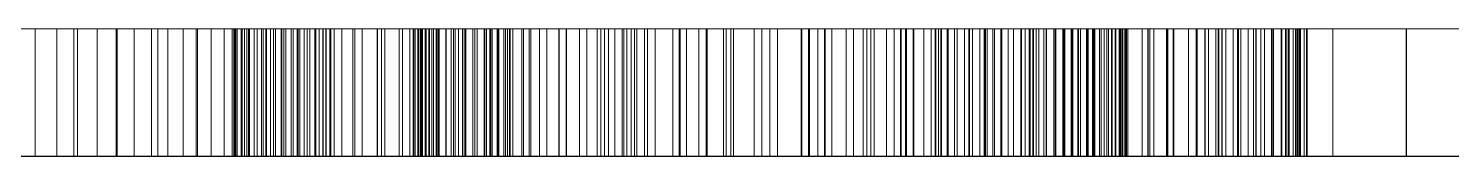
# Paper-space layout '01_三视图' of a CAD drawing. Header units: millimetres. Extents: x 8 to 451, y 8 to 289.
# Drawn here: x 159.518 to 160.635, y 97.925 to 98.025 of the extents above; entities that cross this region are included whole.
import ezdxf

# ---------------------------------------------------------------- set-up
doc = ezdxf.new("R2010")
doc.units = ezdxf.units.MM
doc.linetypes.add('WP_HIDDEN', pattern=[2.3, 1.5, -0.8])
doc.layers.add('HIDDEN', color=7, linetype='WP_HIDDEN', lineweight=13)
doc.layers.add('VISIBLE', color=7, linetype='CONTINUOUS', lineweight=25)

psp = doc.layouts.new('01_三视图')

# ---------------------------------------------------------------- linework, layer by layer
at = {"layer": 'HIDDEN'}
for points in [[(159.3893, 98.025), (159.7953, 98.025)], [(159.4125, 98.025), (159.9783, 98.025)], [(159.4183, 98.025), (159.9841, 98.025)], [(159.9878, 98.025), (159.422, 98.025)], [(159.9937, 98.025), (159.4279, 98.025)], [(159.5236, 98.025), (159.506, 98.025)], [(159.5184, 98.025), (159.5541, 98.025)], [(159.5406, 98.025), (159.5236, 98.025)], [(159.5236, 97.925), (159.5236, 98.025)], [(159.5568, 98.025), (159.5406, 98.025)], [(159.5406, 97.925), (159.5406, 98.025)], [(159.5541, 97.925), (159.5541, 98.025)], [(159.5541, 98.025), (159.5879, 98.025)], [(159.5724, 98.025), (159.5568, 98.025)], [(159.5568, 97.925), (159.5568, 98.025)], [(159.5873, 98.025), (159.5724, 98.025)], [(159.5724, 97.925), (159.5724, 98.025)], [(159.6014, 98.025), (159.5873, 98.025)], [(159.5873, 97.925), (159.5873, 98.025)], [(159.5879, 97.925), (159.5879, 98.025)], [(159.5879, 98.025), (159.6198, 98.025)], [(159.6149, 98.025), (159.6014, 98.025)], [(159.6014, 97.925), (159.6014, 98.025)], [(159.6277, 98.025), (159.6149, 98.025)], [(159.6149, 97.925), (159.6149, 98.025)], [(159.6198, 97.925), (159.6198, 98.025)], [(159.6198, 98.025), (159.65, 98.025)], [(159.6398, 98.025), (159.6277, 98.025)], [(159.6277, 97.925), (159.6277, 98.025)], [(159.6511, 98.025), (159.6398, 98.025)], [(159.6398, 97.925), (159.6398, 98.025)], [(159.65, 97.925), (159.65, 98.025)], [(159.65, 98.025), (159.6782, 98.025)], [(159.6618, 98.025), (159.6511, 98.025)], [(159.6511, 97.925), (159.6511, 98.025)], [(159.6718, 98.025), (159.6618, 98.025)], [(159.6618, 97.925), (159.6618, 98.025)], [(159.6811, 98.025), (159.6718, 98.025)], [(159.6718, 97.925), (159.6718, 98.025)], [(159.6782, 97.925), (159.6782, 98.025)], [(159.6782, 98.025), (159.6917, 98.025)], [(159.6796, 97.925), (159.6796, 98.025)], [(159.6796, 98.025), (159.6802, 98.025)], [(159.8202, 98.025), (159.6796, 98.025)], [(159.6802, 97.925), (159.6802, 98.025)], [(159.6802, 98.025), (159.6821, 98.025)], [(159.6897, 98.025), (159.6811, 98.025)], [(159.6811, 97.925), (159.6811, 98.025)], [(159.6821, 97.925), (159.6821, 98.025)], [(159.6821, 98.025), (159.6853, 98.025)], [(159.6853, 97.925), (159.6853, 98.025)], [(159.6853, 98.025), (159.6897, 98.025)], [(159.6854, 97.925), (159.6854, 98.025)], [(159.6854, 98.025), (159.686, 98.025)], [(159.826, 98.025), (159.6854, 98.025)], [(159.686, 97.925), (159.686, 98.025)], [(159.686, 98.025), (159.6879, 98.025)], [(159.6879, 97.925), (159.6879, 98.025)], [(159.6879, 98.025), (159.6911, 98.025)], [(159.6897, 97.925), (159.6897, 98.025)], [(159.6897, 98.025), (159.6954, 98.025)], [(159.6977, 98.025), (159.6897, 98.025)], [(159.6911, 97.925), (159.6911, 98.025)], [(159.6911, 98.025), (159.6955, 98.025)], [(159.6917, 97.925), (159.6917, 98.025)], [(159.6917, 98.025), (159.7047, 98.025)], [(159.6954, 97.925), (159.6954, 98.025)], [(159.6954, 98.025), (159.7024, 98.025)], [(159.6955, 97.925), (159.6955, 98.025)], [(159.6955, 98.025), (159.7012, 98.025)], [(159.7052, 98.025), (159.6977, 98.025)], [(159.6977, 97.925), (159.6977, 98.025)], [(159.7012, 97.925), (159.7012, 98.025)], [(159.7012, 98.025), (159.7082, 98.025)], [(159.7024, 97.925), (159.7024, 98.025)], [(159.7024, 98.025), (159.7107, 98.025)], [(159.7047, 97.925), (159.7047, 98.025)], [(159.7047, 98.025), (159.7172, 98.025)], [(159.7121, 98.025), (159.7052, 98.025)], [(159.7052, 97.925), (159.7052, 98.025)], [(159.7082, 97.925), (159.7082, 98.025)], [(159.7082, 98.025), (159.7165, 98.025)], [(159.7107, 97.925), (159.7107, 98.025)], [(159.7107, 98.025), (159.7202, 98.025)], [(159.7186, 98.025), (159.7121, 98.025)], [(159.7121, 97.925), (159.7121, 98.025)], [(159.7165, 97.925), (159.7165, 98.025)], [(159.7165, 98.025), (159.726, 98.025)], [(159.7172, 97.925), (159.7172, 98.025)], [(159.7172, 98.025), (159.7292, 98.025)], [(159.7245, 98.025), (159.7186, 98.025)], [(159.7186, 97.925), (159.7186, 98.025)], [(159.7202, 97.925), (159.7202, 98.025)], [(159.7202, 98.025), (159.7312, 98.025)], [(159.7299, 98.025), (159.7245, 98.025)], [(159.7245, 97.925), (159.7245, 98.025)], [(159.726, 97.925), (159.726, 98.025)], [(159.726, 98.025), (159.737, 98.025)], [(159.7292, 97.925), (159.7292, 98.025)], [(159.7292, 98.025), (159.752, 98.025)], [(159.7348, 98.025), (159.7299, 98.025)], [(159.7299, 97.925), (159.7299, 98.025)], [(159.7312, 97.925), (159.7312, 98.025)], [(159.7312, 98.025), (159.7439, 98.025)], [(159.7392, 98.025), (159.7348, 98.025)], [(159.7348, 97.925), (159.7348, 98.025)], [(159.737, 97.925), (159.737, 98.025)], [(159.737, 98.025), (159.7497, 98.025)], [(159.7431, 98.025), (159.7392, 98.025)], [(159.7392, 97.925), (159.7392, 98.025)], [(159.7464, 98.025), (159.7431, 98.025)], [(159.7431, 97.925), (159.7431, 98.025)], [(159.7439, 97.925), (159.7439, 98.025)], [(159.7439, 98.025), (159.7583, 98.025)], [(159.7493, 98.025), (159.7464, 98.025)], [(159.7464, 97.925), (159.7464, 98.025)], [(159.7516, 98.025), (159.7493, 98.025)], [(159.7493, 97.925), (159.7493, 98.025)], [(159.7497, 97.925), (159.7497, 98.025)], [(159.7497, 98.025), (159.7641, 98.025)], [(159.7547, 98.025), (159.7516, 98.025)], [(159.7516, 97.925), (159.7516, 98.025)], [(159.752, 97.925), (159.752, 98.025)], [(159.752, 98.025), (159.7729, 98.025)], [(159.7557, 98.025), (159.7547, 98.025)], [(159.7547, 97.925), (159.7547, 98.025)], [(159.7557, 97.925), (159.7557, 98.025)], [(159.8964, 98.025), (159.7557, 98.025)], [(159.7583, 97.925), (159.7583, 98.025)], [(159.7583, 98.025), (159.7744, 98.025)], [(159.7641, 97.925), (159.7641, 98.025)], [(159.7641, 98.025), (159.7802, 98.025)], [(159.7729, 97.925), (159.7729, 98.025)], [(159.7729, 98.025), (159.792, 98.025)], [(159.7744, 97.925), (159.7744, 98.025)], [(159.7744, 98.025), (159.7922, 98.025)], [(159.7802, 97.925), (159.7802, 98.025)], [(159.7802, 98.025), (159.798, 98.025)], [(159.792, 97.925), (159.792, 98.025)], [(159.792, 98.025), (159.8093, 98.025)], [(159.7922, 97.925), (159.7922, 98.025)], [(159.7922, 98.025), (159.8117, 98.025)], [(159.7953, 97.925), (159.7953, 98.025)], [(159.798, 97.925), (159.798, 98.025)], [(159.798, 98.025), (159.8175, 98.025)], [(159.8093, 97.925), (159.8093, 98.025)], [(159.8093, 98.025), (159.8247, 98.025)], [(159.8117, 97.925), (159.8117, 98.025)], [(159.8117, 98.025), (159.8329, 98.025)], [(159.8175, 97.925), (159.8175, 98.025)], [(159.8175, 98.025), (159.8387, 98.025)], [(159.8206, 98.025), (159.8202, 98.025)], [(159.8202, 97.925), (159.8202, 98.025)], [(159.8218, 98.025), (159.8206, 98.025)], [(159.8206, 97.925), (159.8206, 98.025)], [(159.8239, 98.025), (159.8218, 98.025)], [(159.8218, 97.925), (159.8218, 98.025)], [(159.8267, 98.025), (159.8239, 98.025)], [(159.8239, 97.925), (159.8239, 98.025)], [(159.8247, 97.925), (159.8247, 98.025)], [(159.8247, 98.025), (159.8383, 98.025)], [(159.8264, 98.025), (159.826, 98.025)], [(159.826, 97.925), (159.826, 98.025)], [(159.8276, 98.025), (159.8264, 98.025)], [(159.8264, 97.925), (159.8264, 98.025)], [(159.8303, 98.025), (159.8267, 98.025)], [(159.8267, 97.925), (159.8267, 98.025)], [(159.8297, 98.025), (159.8276, 98.025)], [(159.8276, 97.925), (159.8276, 98.025)], [(159.8325, 98.025), (159.8297, 98.025)], [(159.8297, 97.925), (159.8297, 98.025)], [(159.8347, 98.025), (159.8303, 98.025)], [(159.8303, 97.925), (159.8303, 98.025)], [(159.8361, 98.025), (159.8325, 98.025)], [(159.8325, 97.925), (159.8325, 98.025)], [(159.8329, 97.925), (159.8329, 98.025)], [(159.8329, 98.025), (159.8558, 98.025)], [(159.8399, 98.025), (159.8347, 98.025)], [(159.8347, 97.925), (159.8347, 98.025)], [(159.8405, 98.025), (159.8361, 98.025)], [(159.8361, 97.925), (159.8361, 98.025)], [(159.8383, 97.925), (159.8383, 98.025)], [(159.8383, 98.025), (159.8501, 98.025)], [(159.8387, 97.925), (159.8387, 98.025)], [(159.8387, 98.025), (159.8616, 98.025)], [(159.846, 98.025), (159.8399, 98.025)], [(159.8399, 97.925), (159.8399, 98.025)], [(159.8457, 98.025), (159.8405, 98.025)], [(159.8405, 97.925), (159.8405, 98.025)], [(159.8518, 98.025), (159.8457, 98.025)], [(159.8457, 97.925), (159.8457, 98.025)], [(159.853, 98.025), (159.846, 98.025)], [(159.846, 97.925), (159.846, 98.025)], [(159.8501, 97.925), (159.8501, 98.025)], [(159.8501, 98.025), (159.8601, 98.025)], [(159.8588, 98.025), (159.8518, 98.025)], [(159.8518, 97.925), (159.8518, 98.025)], [(159.8612, 98.025), (159.853, 98.025)], [(159.853, 97.925), (159.853, 98.025)], [(159.8558, 97.925), (159.8558, 98.025)], [(159.8558, 98.025), (159.8804, 98.025)], [(159.867, 98.025), (159.8588, 98.025)], [(159.8588, 97.925), (159.8588, 98.025)], [(159.8601, 97.925), (159.8601, 98.025)], [(159.8601, 98.025), (159.8686, 98.025)], [(159.8705, 98.025), (159.8612, 98.025)], [(159.8612, 97.925), (159.8612, 98.025)], [(159.8616, 97.925), (159.8616, 98.025)], [(159.8616, 98.025), (159.8862, 98.025)], [(159.8763, 98.025), (159.867, 98.025)], [(159.867, 97.925), (159.867, 98.025)], [(159.8686, 97.925), (159.8686, 98.025)], [(159.8686, 98.025), (159.876, 98.025)], [(159.881, 98.025), (159.8705, 98.025)], [(159.8705, 97.925), (159.8705, 98.025)], [(159.876, 97.925), (159.876, 98.025)], [(159.876, 98.025), (159.8822, 98.025)], [(159.8868, 98.025), (159.8763, 98.025)], [(159.8763, 97.925), (159.8763, 98.025)], [(159.8776, 97.925), (159.8776, 98.025)], [(159.8776, 98.025), (160.2323, 98.025)], [(160.7309, 98.025), (159.8776, 98.025)], [(159.8804, 97.925), (159.8804, 98.025)], [(159.8804, 98.025), (159.9067, 98.025)], [(159.8926, 98.025), (159.881, 98.025)], [(159.881, 97.925), (159.881, 98.025)], [(159.8822, 97.925), (159.8822, 98.025)], [(159.8822, 98.025), (159.8873, 98.025)], [(159.8862, 97.925), (159.8862, 98.025)], [(159.8862, 98.025), (159.9125, 98.025)], [(159.8984, 98.025), (159.8868, 98.025)], [(159.8868, 97.925), (159.8868, 98.025)], [(159.8873, 97.925), (159.8873, 98.025)], [(159.8873, 98.025), (159.8913, 98.025)], [(159.8913, 97.925), (159.8913, 98.025)], [(159.8913, 98.025), (159.8941, 98.025)], [(159.9054, 98.025), (159.8926, 98.025)], [(159.8926, 97.925), (159.8926, 98.025)], [(159.8941, 97.925), (159.8941, 98.025)], [(159.8941, 98.025), (159.8958, 98.025)], [(159.8958, 97.925), (159.8958, 98.025)], [(159.8958, 98.025), (159.8964, 98.025)], [(159.8964, 97.925), (159.8964, 98.025)], [(159.9112, 98.025), (159.8984, 98.025)], [(159.8984, 97.925), (159.8984, 98.025)], [(159.9193, 98.025), (159.9054, 98.025)], [(159.9054, 97.925), (159.9054, 98.025)], [(159.9067, 97.925), (159.9067, 98.025)], [(159.9067, 98.025), (159.9347, 98.025)], [(159.9251, 98.025), (159.9112, 98.025)], [(159.9112, 97.925), (159.9112, 98.025)], [(159.9125, 97.925), (159.9125, 98.025)], [(159.9125, 98.025), (159.9405, 98.025)], [(159.9344, 98.025), (159.9193, 98.025)], [(159.9193, 97.925), (159.9193, 98.025)], [(159.9402, 98.025), (159.9251, 98.025)], [(159.9251, 97.925), (159.9251, 98.025)], [(159.9506, 98.025), (159.9344, 98.025)], [(159.9344, 97.925), (159.9344, 98.025)], [(159.9347, 97.925), (159.9347, 98.025)], [(159.9347, 98.025), (159.9644, 98.025)], [(159.9564, 98.025), (159.9402, 98.025)], [(159.9402, 97.925), (159.9402, 98.025)], [(159.9405, 97.925), (159.9405, 98.025)], [(159.9405, 98.025), (159.9702, 98.025)], [(159.9675, 98.025), (159.9506, 98.025)], [(159.9506, 97.925), (159.9506, 98.025)], [(159.9733, 98.025), (159.9564, 98.025)], [(159.9564, 97.925), (159.9564, 98.025)], [(159.9644, 97.925), (159.9644, 98.025)], [(159.9644, 98.025), (159.9957, 98.025)], [(159.9854, 98.025), (159.9675, 98.025)], [(159.9675, 97.925), (159.9675, 98.025)], [(159.9702, 97.925), (159.9702, 98.025)], [(159.9702, 98.025), (160.0016, 98.025)], [(159.9912, 98.025), (159.9733, 98.025)], [(159.9733, 97.925), (159.9733, 98.025)], [(159.9783, 97.925), (159.9783, 98.025)], [(159.9783, 98.025), (160.1245, 98.025)], [(159.9841, 97.925), (159.9841, 98.025)], [(159.9841, 98.025), (160.1304, 98.025)], [(160.0041, 98.025), (159.9854, 98.025)], [(159.9854, 97.925), (159.9854, 98.025)], [(159.9878, 97.925), (159.9878, 98.025)], [(160.1245, 98.025), (159.9878, 98.025)], [(160.0099, 98.025), (159.9912, 98.025)], [(159.9912, 97.925), (159.9912, 98.025)], [(159.9937, 97.925), (159.9937, 98.025)], [(160.1304, 98.025), (159.9937, 98.025)], [(159.9957, 97.925), (159.9957, 98.025)], [(159.9957, 98.025), (160.0288, 98.025)], [(160.0016, 97.925), (160.0016, 98.025)], [(160.0016, 98.025), (160.0346, 98.025)], [(160.0238, 98.025), (160.0041, 98.025)], [(160.0041, 97.925), (160.0041, 98.025)], [(160.0296, 98.025), (160.0099, 98.025)], [(160.0099, 97.925), (160.0099, 98.025)], [(160.0442, 98.025), (160.0238, 98.025)], [(160.0238, 97.925), (160.0238, 98.025)], [(160.0288, 97.925), (160.0288, 98.025)], [(160.0288, 98.025), (160.0636, 98.025)], [(160.05, 98.025), (160.0296, 98.025)], [(160.0296, 97.925), (160.0296, 98.025)], [(160.0346, 97.925), (160.0346, 98.025)], [(160.0346, 98.025), (160.0694, 98.025)], [(160.0656, 98.025), (160.0442, 98.025)], [(160.0442, 97.925), (160.0442, 98.025)], [(160.0714, 98.025), (160.05, 98.025)], [(160.05, 97.925), (160.05, 98.025)], [(160.0508, 97.925), (160.0508, 98.025)], [(160.0508, 98.025), (160.4011, 98.025)], [(160.8934, 98.025), (160.0508, 98.025)], [(160.0636, 97.925), (160.0636, 98.025)], [(160.0636, 98.025), (160.1001, 98.025)], [(160.0878, 98.025), (160.0656, 98.025)], [(160.0656, 97.925), (160.0656, 98.025)], [(160.0694, 97.925), (160.0694, 98.025)], [(160.0694, 98.025), (160.1059, 98.025)], [(160.0936, 98.025), (160.0714, 98.025)], [(160.0714, 97.925), (160.0714, 98.025)], [(160.1252, 98.025), (160.0878, 98.025)], [(160.0878, 97.925), (160.0878, 98.025)], [(160.131, 98.025), (160.0936, 98.025)], [(160.0936, 97.925), (160.0936, 98.025)], [(160.1001, 97.925), (160.1001, 98.025)], [(160.1001, 98.025), (160.1376, 98.025)], [(160.1059, 97.925), (160.1059, 98.025)], [(160.1059, 98.025), (160.1434, 98.025)], [(160.1245, 97.925), (160.1245, 98.025)], [(160.1429, 98.025), (160.1252, 98.025)], [(160.1252, 97.925), (160.1252, 98.025)], [(160.1304, 97.925), (160.1304, 98.025)], [(160.1487, 98.025), (160.131, 98.025)], [(160.131, 97.925), (160.131, 98.025)], [(160.1376, 97.925), (160.1376, 98.025)], [(160.1376, 98.025), (160.1733, 98.025)], [(160.1598, 98.025), (160.1429, 98.025)], [(160.1429, 97.925), (160.1429, 98.025)], [(160.1434, 97.925), (160.1434, 98.025)], [(160.1434, 98.025), (160.1791, 98.025)], [(160.1656, 98.025), (160.1487, 98.025)], [(160.1487, 97.925), (160.1487, 98.025)], [(160.1761, 98.025), (160.1598, 98.025)], [(160.1598, 97.925), (160.1598, 98.025)], [(160.1819, 98.025), (160.1656, 98.025)], [(160.1656, 97.925), (160.1656, 98.025)], [(160.1733, 97.925), (160.1733, 98.025)], [(160.1733, 98.025), (160.2071, 98.025)], [(160.1916, 98.025), (160.1761, 98.025)], [(160.1761, 97.925), (160.1761, 98.025)], [(160.1791, 97.925), (160.1791, 98.025)], [(160.1791, 98.025), (160.2129, 98.025)], [(160.1974, 98.025), (160.1819, 98.025)], [(160.1819, 97.925), (160.1819, 98.025)], [(160.2065, 98.025), (160.1916, 98.025)], [(160.1916, 97.925), (160.1916, 98.025)], [(160.2123, 98.025), (160.1974, 98.025)], [(160.1974, 97.925), (160.1974, 98.025)], [(160.2024, 97.925), (160.2024, 98.025)], [(160.2024, 98.025), (160.2342, 98.025)], [(160.2297, 98.025), (160.2024, 98.025)], [(160.2029, 97.925), (160.2029, 98.025)], [(160.2029, 98.025), (160.2347, 98.025)], [(160.2302, 98.025), (160.2029, 98.025)], [(160.2207, 98.025), (160.2065, 98.025)], [(160.2065, 97.925), (160.2065, 98.025)], [(160.2071, 97.925), (160.2071, 98.025)], [(160.2071, 98.025), (160.2391, 98.025)], [(160.2265, 98.025), (160.2123, 98.025)], [(160.2123, 97.925), (160.2123, 98.025)], [(160.2129, 97.925), (160.2129, 98.025)], [(160.2129, 98.025), (160.2449, 98.025)], [(160.2342, 98.025), (160.2207, 98.025)], [(160.2207, 97.925), (160.2207, 98.025)], [(160.24, 98.025), (160.2265, 98.025)], [(160.2265, 97.925), (160.2265, 98.025)], [(160.2297, 97.925), (160.2297, 98.025)], [(160.2561, 98.025), (160.2297, 98.025)], [(160.2302, 97.925), (160.2302, 98.025)], [(160.2566, 98.025), (160.2302, 98.025)], [(160.2323, 97.925), (160.2323, 98.025)], [(160.2323, 98.025), (160.3747, 98.025)], [(160.2469, 98.025), (160.2342, 98.025)], [(160.2342, 97.925), (160.2342, 98.025)], [(160.2342, 97.925), (160.2342, 98.025)], [(160.2342, 98.025), (160.268, 98.025)], [(160.2347, 97.925), (160.2347, 98.025)], [(160.2347, 98.025), (160.2685, 98.025)], [(160.2391, 97.925), (160.2391, 98.025)], [(160.2391, 98.025), (160.2692, 98.025)], [(160.2527, 98.025), (160.24, 98.025)], [(160.24, 97.925), (160.24, 98.025)], [(160.2449, 97.925), (160.2449, 98.025)], [(160.2449, 98.025), (160.275, 98.025)], [(160.259, 98.025), (160.2469, 98.025)], [(160.2469, 97.925), (160.2469, 98.025)], [(160.2648, 98.025), (160.2527, 98.025)], [(160.2527, 97.925), (160.2527, 98.025)], [(160.2561, 97.925), (160.2561, 98.025)], [(160.2817, 98.025), (160.2561, 98.025)], [(160.2566, 97.925), (160.2566, 98.025)], [(160.2821, 98.025), (160.2566, 98.025)], [(160.2704, 98.025), (160.259, 98.025)], [(160.259, 97.925), (160.259, 98.025)], [(160.2762, 98.025), (160.2648, 98.025)], [(160.2648, 97.925), (160.2648, 98.025)], [(160.268, 97.925), (160.268, 98.025)], [(160.268, 98.025), (160.3038, 98.025)], [(160.2685, 97.925), (160.2685, 98.025)], [(160.2685, 98.025), (160.3043, 98.025)], [(160.2692, 97.925), (160.2692, 98.025)], [(160.2692, 98.025), (160.2975, 98.025)], [(160.2811, 98.025), (160.2704, 98.025)], [(160.2704, 97.925), (160.2704, 98.025)], [(160.275, 97.925), (160.275, 98.025)], [(160.275, 98.025), (160.3033, 98.025)], [(160.2869, 98.025), (160.2762, 98.025)], [(160.2762, 97.925), (160.2762, 98.025)], [(160.2911, 98.025), (160.2811, 98.025)], [(160.2811, 97.925), (160.2811, 98.025)], [(160.3063, 98.025), (160.2817, 98.025)], [(160.2817, 97.925), (160.2817, 98.025)], [(160.3068, 98.025), (160.2821, 98.025)], [(160.2821, 97.925), (160.2821, 98.025)], [(160.2969, 98.025), (160.2869, 98.025)], [(160.2869, 97.925), (160.2869, 98.025)], [(160.3004, 98.025), (160.2911, 98.025)], [(160.2911, 97.925), (160.2911, 98.025)], [(160.3062, 98.025), (160.2969, 98.025)], [(160.2969, 97.925), (160.2969, 98.025)], [(160.2975, 97.925), (160.2975, 98.025)], [(160.2975, 98.025), (160.3109, 98.025)], [(160.309, 98.025), (160.3004, 98.025)], [(160.3004, 97.925), (160.3004, 98.025)], [(160.3033, 97.925), (160.3033, 98.025)], [(160.3033, 98.025), (160.3167, 98.025)], [(160.3038, 97.925), (160.3038, 98.025)], [(160.3038, 98.025), (160.3416, 98.025)], [(160.3043, 97.925), (160.3043, 98.025)], [(160.3043, 98.025), (160.3421, 98.025)], [(160.3148, 98.025), (160.3062, 98.025)], [(160.3062, 97.925), (160.3062, 98.025)], [(160.3302, 98.025), (160.3063, 98.025)], [(160.3063, 97.925), (160.3063, 98.025)], [(160.3306, 98.025), (160.3068, 98.025)], [(160.3068, 97.925), (160.3068, 98.025)], [(160.317, 98.025), (160.309, 98.025)], [(160.309, 97.925), (160.309, 98.025)], [(160.3109, 97.925), (160.3109, 98.025)], [(160.3109, 98.025), (160.3239, 98.025)], [(160.3228, 98.025), (160.3148, 98.025)], [(160.3148, 97.925), (160.3148, 98.025)], [(160.3167, 97.925), (160.3167, 98.025)], [(160.3167, 98.025), (160.3297, 98.025)], [(160.3244, 98.025), (160.317, 98.025)], [(160.317, 97.925), (160.317, 98.025)], [(160.3302, 98.025), (160.3228, 98.025)], [(160.3228, 97.925), (160.3228, 98.025)], [(160.3239, 97.925), (160.3239, 98.025)], [(160.3239, 98.025), (160.3364, 98.025)], [(160.3314, 98.025), (160.3244, 98.025)], [(160.3244, 97.925), (160.3244, 98.025)], [(160.3297, 97.925), (160.3297, 98.025)], [(160.3297, 98.025), (160.3422, 98.025)], [(160.3372, 98.025), (160.3302, 98.025)], [(160.3302, 97.925), (160.3302, 98.025)], [(160.3531, 98.025), (160.3302, 98.025)], [(160.3302, 97.925), (160.3302, 98.025)], [(160.3535, 98.025), (160.3306, 98.025)], [(160.3306, 97.925), (160.3306, 98.025)], [(160.3378, 98.025), (160.3314, 98.025)], [(160.3314, 97.925), (160.3314, 98.025)], [(160.3364, 97.925), (160.3364, 98.025)], [(160.3364, 98.025), (160.3485, 98.025)], [(160.3436, 98.025), (160.3372, 98.025)], [(160.3372, 97.925), (160.3372, 98.025)], [(160.3438, 98.025), (160.3378, 98.025)], [(160.3378, 97.925), (160.3378, 98.025)], [(160.3416, 97.925), (160.3416, 98.025)], [(160.3416, 98.025), (160.3785, 98.025)], [(160.3421, 97.925), (160.3421, 98.025)], [(160.3421, 98.025), (160.3789, 98.025)], [(160.3422, 97.925), (160.3422, 98.025)], [(160.3422, 98.025), (160.3543, 98.025)], [(160.3496, 98.025), (160.3436, 98.025)], [(160.3436, 97.925), (160.3436, 98.025)], [(160.3492, 98.025), (160.3438, 98.025)], [(160.3438, 97.925), (160.3438, 98.025)], [(160.3485, 97.925), (160.3485, 98.025)], [(160.3485, 98.025), (160.3712, 98.025)], [(160.3541, 98.025), (160.3492, 98.025)], [(160.3492, 97.925), (160.3492, 98.025)], [(160.355, 98.025), (160.3496, 98.025)], [(160.3496, 97.925), (160.3496, 98.025)], [(160.3752, 98.025), (160.3531, 98.025)], [(160.3531, 97.925), (160.3531, 98.025)], [(160.3756, 98.025), (160.3535, 98.025)], [(160.3535, 97.925), (160.3535, 98.025)], [(160.3585, 98.025), (160.3541, 98.025)], [(160.3541, 97.925), (160.3541, 98.025)], [(160.3543, 97.925), (160.3543, 98.025)], [(160.3543, 98.025), (160.377, 98.025)], [(160.3599, 98.025), (160.355, 98.025)], [(160.355, 97.925), (160.355, 98.025)], [(160.3623, 98.025), (160.3585, 98.025)], [(160.3585, 97.925), (160.3585, 98.025)], [(160.3643, 98.025), (160.3599, 98.025)], [(160.3599, 97.925), (160.3599, 98.025)], [(160.3657, 98.025), (160.3623, 98.025)], [(160.3623, 97.925), (160.3623, 98.025)], [(160.3681, 98.025), (160.3643, 98.025)], [(160.3643, 97.925), (160.3643, 98.025)], [(160.3685, 98.025), (160.3657, 98.025)], [(160.3657, 97.925), (160.3657, 98.025)], [(160.3715, 98.025), (160.3681, 98.025)], [(160.3681, 97.925), (160.3681, 98.025)], [(160.3708, 98.025), (160.3685, 98.025)], [(160.3685, 97.925), (160.3685, 98.025)], [(160.3739, 98.025), (160.3708, 98.025)], [(160.3708, 97.925), (160.3708, 98.025)], [(160.3712, 97.925), (160.3712, 98.025)], [(160.3712, 98.025), (160.3921, 98.025)], [(160.3743, 98.025), (160.3715, 98.025)], [(160.3715, 97.925), (160.3715, 98.025)], [(160.375, 98.025), (160.3739, 98.025)], [(160.3739, 97.925), (160.3739, 98.025)], [(160.3766, 98.025), (160.3743, 98.025)], [(160.3743, 97.925), (160.3743, 98.025)], [(160.3747, 97.925), (160.3747, 98.025)], [(160.3747, 98.025), (160.7309, 98.025)], [(160.375, 97.925), (160.375, 98.025)], [(160.5156, 98.025), (160.375, 98.025)], [(160.3964, 98.025), (160.3752, 98.025)], [(160.3752, 97.925), (160.3752, 98.025)], [(160.3968, 98.025), (160.3756, 98.025)], [(160.3756, 97.925), (160.3756, 98.025)], [(160.3797, 98.025), (160.3766, 98.025)], [(160.3766, 97.925), (160.3766, 98.025)], [(160.377, 97.925), (160.377, 98.025)], [(160.377, 98.025), (160.398, 98.025)], [(160.3785, 97.925), (160.3785, 98.025)], [(160.3785, 98.025), (160.4117, 98.025)], [(160.3789, 97.925), (160.3789, 98.025)], [(160.3789, 98.025), (160.4121, 98.025)], [(160.3808, 98.025), (160.3797, 98.025)], [(160.3797, 97.925), (160.3797, 98.025)], [(160.3808, 97.925), (160.3808, 98.025)], [(160.5214, 98.025), (160.3808, 98.025)], [(160.3921, 97.925), (160.3921, 98.025)], [(160.3921, 98.025), (160.4112, 98.025)], [(160.4164, 98.025), (160.3964, 98.025)], [(160.3964, 97.925), (160.3964, 98.025)], [(160.4167, 98.025), (160.3968, 98.025)], [(160.3968, 97.925), (160.3968, 98.025)], [(160.398, 97.925), (160.398, 98.025)], [(160.398, 98.025), (160.417, 98.025)], [(160.4011, 97.925), (160.4011, 98.025)], [(160.4011, 98.025), (160.5417, 98.025)], [(160.4112, 97.925), (160.4112, 98.025)], [(160.4112, 98.025), (160.4285, 98.025)], [(160.4117, 97.925), (160.4117, 98.025)], [(160.4117, 98.025), (160.4412, 98.025)], [(160.4121, 97.925), (160.4121, 98.025)], [(160.4121, 98.025), (160.4415, 98.025)], [(160.4348, 98.025), (160.4164, 98.025)], [(160.4164, 97.925), (160.4164, 98.025)], [(160.4352, 98.025), (160.4167, 98.025)], [(160.4167, 97.925), (160.4167, 98.025)], [(160.417, 97.925), (160.417, 98.025)], [(160.417, 98.025), (160.4343, 98.025)], [(160.4285, 97.925), (160.4285, 98.025)], [(160.4285, 98.025), (160.444, 98.025)], [(160.4343, 97.925), (160.4343, 98.025)], [(160.4343, 98.025), (160.4498, 98.025)], [(160.4518, 98.025), (160.4348, 98.025)], [(160.4348, 97.925), (160.4348, 98.025)], [(160.4522, 98.025), (160.4352, 98.025)], [(160.4352, 97.925), (160.4352, 98.025)], [(160.4412, 97.925), (160.4412, 98.025)], [(160.4412, 98.025), (160.4545, 98.025)], [(160.4415, 97.925), (160.4415, 98.025)], [(160.4415, 98.025), (160.4549, 98.025)], [(160.444, 97.925), (160.444, 98.025)], [(160.444, 98.025), (160.4576, 98.025)], [(160.4498, 97.925), (160.4498, 98.025)], [(160.4498, 98.025), (160.4634, 98.025)], [(160.4673, 98.025), (160.4518, 98.025)], [(160.4518, 97.925), (160.4518, 98.025)], [(160.4676, 98.025), (160.4522, 98.025)], [(160.4522, 97.925), (160.4522, 98.025)], [(160.4545, 97.925), (160.4545, 98.025)], [(160.4545, 98.025), (160.4669, 98.025)], [(160.4549, 97.925), (160.4549, 98.025)], [(160.4549, 98.025), (160.4673, 98.025)], [(160.4576, 97.925), (160.4576, 98.025)], [(160.4576, 98.025), (160.4694, 98.025)], [(160.4634, 97.925), (160.4634, 98.025)], [(160.4634, 98.025), (160.4752, 98.025)], [(160.4669, 97.925), (160.4669, 98.025)], [(160.4669, 98.025), (160.5992, 98.025)], [(160.4673, 97.925), (160.4673, 98.025)], [(160.4673, 98.025), (160.5994, 98.025)], [(160.4812, 98.025), (160.4673, 98.025)], [(160.4673, 97.925), (160.4673, 98.025)], [(160.4816, 98.025), (160.4676, 98.025)], [(160.4676, 97.925), (160.4676, 98.025)], [(160.4694, 97.925), (160.4694, 98.025)], [(160.4694, 98.025), (160.4794, 98.025)], [(160.4752, 97.925), (160.4752, 98.025)], [(160.4752, 98.025), (160.4852, 98.025)], [(160.4794, 97.925), (160.4794, 98.025)], [(160.4794, 98.025), (160.4879, 98.025)], [(160.4936, 98.025), (160.4812, 98.025)], [(160.4812, 97.925), (160.4812, 98.025)], [(160.494, 98.025), (160.4816, 98.025)], [(160.4816, 97.925), (160.4816, 98.025)], [(160.4852, 97.925), (160.4852, 98.025)], [(160.4852, 98.025), (160.4937, 98.025)], [(160.4879, 97.925), (160.4879, 98.025)], [(160.4879, 98.025), (160.4952, 98.025)], [(160.5045, 98.025), (160.4936, 98.025)], [(160.4936, 97.925), (160.4936, 98.025)], [(160.4937, 97.925), (160.4937, 98.025)], [(160.4937, 98.025), (160.501, 98.025)], [(160.5049, 98.025), (160.494, 98.025)], [(160.494, 97.925), (160.494, 98.025)], [(160.4952, 97.925), (160.4952, 98.025)], [(160.4952, 98.025), (160.5015, 98.025)], [(160.501, 97.925), (160.501, 98.025)], [(160.501, 98.025), (160.5073, 98.025)], [(160.5015, 97.925), (160.5015, 98.025)], [(160.5015, 98.025), (160.5066, 98.025)], [(160.5139, 98.025), (160.5045, 98.025)], [(160.5045, 97.925), (160.5045, 98.025)], [(160.5143, 98.025), (160.5049, 98.025)], [(160.5049, 97.925), (160.5049, 98.025)], [(160.5066, 97.925), (160.5066, 98.025)], [(160.5066, 98.025), (160.5105, 98.025)], [(160.5073, 97.925), (160.5073, 98.025)], [(160.5073, 98.025), (160.5124, 98.025)], [(160.5105, 97.925), (160.5105, 98.025)], [(160.5105, 98.025), (160.5134, 98.025)], [(160.5124, 97.925), (160.5124, 98.025)], [(160.5124, 98.025), (160.5163, 98.025)], [(160.5134, 97.925), (160.5134, 98.025)], [(160.5134, 98.025), (160.5151, 98.025)], [(160.5992, 98.025), (160.5139, 98.025)], [(160.5139, 97.925), (160.5139, 98.025)], [(160.5994, 98.025), (160.5143, 98.025)], [(160.5143, 97.925), (160.5143, 98.025)], [(160.5151, 97.925), (160.5151, 98.025)], [(160.5151, 98.025), (160.5156, 98.025)], [(160.5156, 97.925), (160.5156, 98.025)], [(160.5163, 97.925), (160.5163, 98.025)], [(160.5163, 98.025), (160.5192, 98.025)], [(160.5192, 97.925), (160.5192, 98.025)], [(160.5192, 98.025), (160.5209, 98.025)], [(160.5209, 97.925), (160.5209, 98.025)], [(160.5209, 98.025), (160.5214, 98.025)], [(160.5214, 97.925), (160.5214, 98.025)], [(160.5417, 97.925), (160.5417, 98.025)], [(160.5417, 98.025), (160.8934, 98.025)], [(160.5992, 97.925), (160.5992, 98.025)], [(160.5994, 97.925), (160.5994, 98.025)], [(159.3893, 97.925), (159.7953, 97.925)], [(159.4125, 97.925), (159.9783, 97.925)], [(159.4183, 97.925), (159.9841, 97.925)], [(159.9878, 97.925), (159.422, 97.925)], [(159.9937, 97.925), (159.4279, 97.925)], [(159.5236, 97.925), (159.506, 97.925)], [(159.5184, 97.925), (159.5541, 97.925)], [(159.5406, 97.925), (159.5236, 97.925)], [(159.5568, 97.925), (159.5406, 97.925)], [(159.5541, 97.925), (159.5879, 97.925)], [(159.5724, 97.925), (159.5568, 97.925)], [(159.5873, 97.925), (159.5724, 97.925)], [(159.6014, 97.925), (159.5873, 97.925)], [(159.5879, 97.925), (159.6198, 97.925)], [(159.6149, 97.925), (159.6014, 97.925)], [(159.6277, 97.925), (159.6149, 97.925)], [(159.6198, 97.925), (159.65, 97.925)], [(159.6398, 97.925), (159.6277, 97.925)], [(159.6511, 97.925), (159.6398, 97.925)], [(159.65, 97.925), (159.6782, 97.925)], [(159.6618, 97.925), (159.6511, 97.925)], [(159.6718, 97.925), (159.6618, 97.925)], [(159.6811, 97.925), (159.6718, 97.925)], [(159.6782, 97.925), (159.6917, 97.925)], [(159.6796, 97.925), (159.6802, 97.925)], [(159.8202, 97.925), (159.6796, 97.925)], [(159.6802, 97.925), (159.6821, 97.925)], [(159.6897, 97.925), (159.6811, 97.925)], [(159.6821, 97.925), (159.6853, 97.925)], [(159.6853, 97.925), (159.6897, 97.925)], [(159.6854, 97.925), (159.686, 97.925)], [(159.826, 97.925), (159.6854, 97.925)], [(159.686, 97.925), (159.6879, 97.925)], [(159.6879, 97.925), (159.6911, 97.925)], [(159.6897, 97.925), (159.6954, 97.925)], [(159.6977, 97.925), (159.6897, 97.925)], [(159.6911, 97.925), (159.6955, 97.925)], [(159.6917, 97.925), (159.7047, 97.925)], [(159.6954, 97.925), (159.7024, 97.925)], [(159.6955, 97.925), (159.7012, 97.925)], [(159.7052, 97.925), (159.6977, 97.925)], [(159.7012, 97.925), (159.7082, 97.925)], [(159.7024, 97.925), (159.7107, 97.925)], [(159.7047, 97.925), (159.7172, 97.925)], [(159.7121, 97.925), (159.7052, 97.925)], [(159.7082, 97.925), (159.7165, 97.925)], [(159.7107, 97.925), (159.7202, 97.925)], [(159.7186, 97.925), (159.7121, 97.925)], [(159.7165, 97.925), (159.726, 97.925)], [(159.7172, 97.925), (159.7292, 97.925)], [(159.7245, 97.925), (159.7186, 97.925)], [(159.7202, 97.925), (159.7312, 97.925)], [(159.7299, 97.925), (159.7245, 97.925)], [(159.726, 97.925), (159.737, 97.925)], [(159.7292, 97.925), (159.752, 97.925)], [(159.7348, 97.925), (159.7299, 97.925)], [(159.7312, 97.925), (159.7439, 97.925)], [(159.7392, 97.925), (159.7348, 97.925)], [(159.737, 97.925), (159.7497, 97.925)], [(159.7431, 97.925), (159.7392, 97.925)], [(159.7464, 97.925), (159.7431, 97.925)], [(159.7439, 97.925), (159.7583, 97.925)], [(159.7493, 97.925), (159.7464, 97.925)], [(159.7516, 97.925), (159.7493, 97.925)], [(159.7497, 97.925), (159.7641, 97.925)], [(159.7547, 97.925), (159.7516, 97.925)], [(159.752, 97.925), (159.7729, 97.925)], [(159.7557, 97.925), (159.7547, 97.925)], [(159.8964, 97.925), (159.7557, 97.925)], [(159.7583, 97.925), (159.7744, 97.925)], [(159.7641, 97.925), (159.7802, 97.925)], [(159.7729, 97.925), (159.792, 97.925)], [(159.7744, 97.925), (159.7922, 97.925)], [(159.7802, 97.925), (159.798, 97.925)], [(159.792, 97.925), (159.8093, 97.925)], [(159.7922, 97.925), (159.8117, 97.925)], [(159.798, 97.925), (159.8175, 97.925)], [(159.8093, 97.925), (159.8247, 97.925)], [(159.8117, 97.925), (159.8329, 97.925)], [(159.8175, 97.925), (159.8387, 97.925)], [(159.8206, 97.925), (159.8202, 97.925)], [(159.8218, 97.925), (159.8206, 97.925)], [(159.8239, 97.925), (159.8218, 97.925)], [(159.8267, 97.925), (159.8239, 97.925)], [(159.8247, 97.925), (159.8383, 97.925)], [(159.8264, 97.925), (159.826, 97.925)], [(159.8276, 97.925), (159.8264, 97.925)], [(159.8303, 97.925), (159.8267, 97.925)], [(159.8297, 97.925), (159.8276, 97.925)], [(159.8325, 97.925), (159.8297, 97.925)], [(159.8347, 97.925), (159.8303, 97.925)], [(159.8361, 97.925), (159.8325, 97.925)], [(159.8329, 97.925), (159.8558, 97.925)], [(159.8399, 97.925), (159.8347, 97.925)], [(159.8405, 97.925), (159.8361, 97.925)], [(159.8383, 97.925), (159.8501, 97.925)], [(159.8387, 97.925), (159.8616, 97.925)], [(159.846, 97.925), (159.8399, 97.925)], [(159.8457, 97.925), (159.8405, 97.925)], [(159.8518, 97.925), (159.8457, 97.925)], [(159.853, 97.925), (159.846, 97.925)], [(159.8501, 97.925), (159.8601, 97.925)], [(159.8588, 97.925), (159.8518, 97.925)], [(159.8612, 97.925), (159.853, 97.925)], [(159.8558, 97.925), (159.8804, 97.925)], [(159.867, 97.925), (159.8588, 97.925)], [(159.8601, 97.925), (159.8686, 97.925)], [(159.8705, 97.925), (159.8612, 97.925)], [(159.8616, 97.925), (159.8862, 97.925)], [(159.8763, 97.925), (159.867, 97.925)], [(159.8686, 97.925), (159.876, 97.925)], [(159.881, 97.925), (159.8705, 97.925)], [(159.876, 97.925), (159.8822, 97.925)], [(159.8868, 97.925), (159.8763, 97.925)], [(159.8776, 97.925), (160.2323, 97.925)], [(160.7309, 97.925), (159.8776, 97.925)], [(159.8804, 97.925), (159.9067, 97.925)], [(159.8926, 97.925), (159.881, 97.925)], [(159.8822, 97.925), (159.8873, 97.925)], [(159.8862, 97.925), (159.9125, 97.925)], [(159.8984, 97.925), (159.8868, 97.925)], [(159.8873, 97.925), (159.8913, 97.925)], [(159.8913, 97.925), (159.8941, 97.925)], [(159.9054, 97.925), (159.8926, 97.925)], [(159.8941, 97.925), (159.8958, 97.925)], [(159.8958, 97.925), (159.8964, 97.925)], [(159.9112, 97.925), (159.8984, 97.925)], [(159.9193, 97.925), (159.9054, 97.925)], [(159.9067, 97.925), (159.9347, 97.925)], [(159.9251, 97.925), (159.9112, 97.925)], [(159.9125, 97.925), (159.9405, 97.925)], [(159.9344, 97.925), (159.9193, 97.925)], [(159.9402, 97.925), (159.9251, 97.925)], [(159.9506, 97.925), (159.9344, 97.925)], [(159.9347, 97.925), (159.9644, 97.925)], [(159.9564, 97.925), (159.9402, 97.925)], [(159.9405, 97.925), (159.9702, 97.925)], [(159.9675, 97.925), (159.9506, 97.925)], [(159.9733, 97.925), (159.9564, 97.925)], [(159.9644, 97.925), (159.9957, 97.925)], [(159.9854, 97.925), (159.9675, 97.925)], [(159.9702, 97.925), (160.0016, 97.925)], [(159.9912, 97.925), (159.9733, 97.925)], [(159.9783, 97.925), (160.1245, 97.925)], [(159.9841, 97.925), (160.1304, 97.925)], [(160.0041, 97.925), (159.9854, 97.925)], [(160.1245, 97.925), (159.9878, 97.925)], [(160.0099, 97.925), (159.9912, 97.925)], [(160.1304, 97.925), (159.9937, 97.925)], [(159.9957, 97.925), (160.0288, 97.925)], [(160.0016, 97.925), (160.0346, 97.925)], [(160.0238, 97.925), (160.0041, 97.925)], [(160.0296, 97.925), (160.0099, 97.925)], [(160.0442, 97.925), (160.0238, 97.925)], [(160.0288, 97.925), (160.0636, 97.925)], [(160.05, 97.925), (160.0296, 97.925)], [(160.0346, 97.925), (160.0694, 97.925)], [(160.0656, 97.925), (160.0442, 97.925)], [(160.0714, 97.925), (160.05, 97.925)], [(160.0508, 97.925), (160.4011, 97.925)], [(160.8934, 97.925), (160.0508, 97.925)], [(160.0636, 97.925), (160.1001, 97.925)], [(160.0878, 97.925), (160.0656, 97.925)], [(160.0694, 97.925), (160.1059, 97.925)], [(160.0936, 97.925), (160.0714, 97.925)], [(160.1252, 97.925), (160.0878, 97.925)], [(160.131, 97.925), (160.0936, 97.925)], [(160.1001, 97.925), (160.1376, 97.925)], [(160.1059, 97.925), (160.1434, 97.925)], [(160.1429, 97.925), (160.1252, 97.925)], [(160.1487, 97.925), (160.131, 97.925)], [(160.1376, 97.925), (160.1733, 97.925)], [(160.1598, 97.925), (160.1429, 97.925)], [(160.1434, 97.925), (160.1791, 97.925)], [(160.1656, 97.925), (160.1487, 97.925)], [(160.1761, 97.925), (160.1598, 97.925)], [(160.1819, 97.925), (160.1656, 97.925)], [(160.1733, 97.925), (160.2071, 97.925)], [(160.1916, 97.925), (160.1761, 97.925)], [(160.1791, 97.925), (160.2129, 97.925)], [(160.1974, 97.925), (160.1819, 97.925)], [(160.2065, 97.925), (160.1916, 97.925)], [(160.2123, 97.925), (160.1974, 97.925)], [(160.2024, 97.925), (160.2342, 97.925)], [(160.2297, 97.925), (160.2024, 97.925)], [(160.2029, 97.925), (160.2347, 97.925)], [(160.2302, 97.925), (160.2029, 97.925)], [(160.2207, 97.925), (160.2065, 97.925)], [(160.2071, 97.925), (160.2391, 97.925)], [(160.2265, 97.925), (160.2123, 97.925)], [(160.2129, 97.925), (160.2449, 97.925)], [(160.2342, 97.925), (160.2207, 97.925)], [(160.24, 97.925), (160.2265, 97.925)], [(160.2561, 97.925), (160.2297, 97.925)], [(160.2566, 97.925), (160.2302, 97.925)], [(160.2323, 97.925), (160.3747, 97.925)], [(160.2469, 97.925), (160.2342, 97.925)], [(160.2342, 97.925), (160.268, 97.925)], [(160.2347, 97.925), (160.2685, 97.925)], [(160.2391, 97.925), (160.2692, 97.925)], [(160.2527, 97.925), (160.24, 97.925)], [(160.2449, 97.925), (160.275, 97.925)], [(160.259, 97.925), (160.2469, 97.925)], [(160.2648, 97.925), (160.2527, 97.925)], [(160.2817, 97.925), (160.2561, 97.925)], [(160.2821, 97.925), (160.2566, 97.925)], [(160.2704, 97.925), (160.259, 97.925)], [(160.2762, 97.925), (160.2648, 97.925)], [(160.268, 97.925), (160.3038, 97.925)], [(160.2685, 97.925), (160.3043, 97.925)], [(160.2692, 97.925), (160.2975, 97.925)], [(160.2811, 97.925), (160.2704, 97.925)], [(160.275, 97.925), (160.3033, 97.925)], [(160.2869, 97.925), (160.2762, 97.925)], [(160.2911, 97.925), (160.2811, 97.925)], [(160.3063, 97.925), (160.2817, 97.925)], [(160.3068, 97.925), (160.2821, 97.925)], [(160.2969, 97.925), (160.2869, 97.925)], [(160.3004, 97.925), (160.2911, 97.925)], [(160.3062, 97.925), (160.2969, 97.925)], [(160.2975, 97.925), (160.3109, 97.925)], [(160.309, 97.925), (160.3004, 97.925)], [(160.3033, 97.925), (160.3167, 97.925)], [(160.3038, 97.925), (160.3416, 97.925)], [(160.3043, 97.925), (160.3421, 97.925)], [(160.3148, 97.925), (160.3062, 97.925)], [(160.3302, 97.925), (160.3063, 97.925)], [(160.3306, 97.925), (160.3068, 97.925)], [(160.317, 97.925), (160.309, 97.925)], [(160.3109, 97.925), (160.3239, 97.925)], [(160.3228, 97.925), (160.3148, 97.925)], [(160.3167, 97.925), (160.3297, 97.925)], [(160.3244, 97.925), (160.317, 97.925)], [(160.3302, 97.925), (160.3228, 97.925)], [(160.3239, 97.925), (160.3364, 97.925)], [(160.3314, 97.925), (160.3244, 97.925)], [(160.3297, 97.925), (160.3422, 97.925)], [(160.3372, 97.925), (160.3302, 97.925)], [(160.3531, 97.925), (160.3302, 97.925)], [(160.3535, 97.925), (160.3306, 97.925)], [(160.3378, 97.925), (160.3314, 97.925)], [(160.3364, 97.925), (160.3485, 97.925)], [(160.3436, 97.925), (160.3372, 97.925)], [(160.3438, 97.925), (160.3378, 97.925)], [(160.3416, 97.925), (160.3785, 97.925)], [(160.3421, 97.925), (160.3789, 97.925)], [(160.3422, 97.925), (160.3543, 97.925)], [(160.3496, 97.925), (160.3436, 97.925)], [(160.3492, 97.925), (160.3438, 97.925)], [(160.3485, 97.925), (160.3712, 97.925)], [(160.3541, 97.925), (160.3492, 97.925)], [(160.355, 97.925), (160.3496, 97.925)], [(160.3752, 97.925), (160.3531, 97.925)], [(160.3756, 97.925), (160.3535, 97.925)], [(160.3585, 97.925), (160.3541, 97.925)], [(160.3543, 97.925), (160.377, 97.925)], [(160.3599, 97.925), (160.355, 97.925)], [(160.3623, 97.925), (160.3585, 97.925)], [(160.3643, 97.925), (160.3599, 97.925)], [(160.3657, 97.925), (160.3623, 97.925)], [(160.3681, 97.925), (160.3643, 97.925)], [(160.3685, 97.925), (160.3657, 97.925)], [(160.3715, 97.925), (160.3681, 97.925)], [(160.3708, 97.925), (160.3685, 97.925)], [(160.3739, 97.925), (160.3708, 97.925)], [(160.3712, 97.925), (160.3921, 97.925)], [(160.3743, 97.925), (160.3715, 97.925)], [(160.375, 97.925), (160.3739, 97.925)], [(160.3766, 97.925), (160.3743, 97.925)], [(160.3747, 97.925), (160.7309, 97.925)], [(160.5156, 97.925), (160.375, 97.925)], [(160.3964, 97.925), (160.3752, 97.925)], [(160.3968, 97.925), (160.3756, 97.925)], [(160.3797, 97.925), (160.3766, 97.925)], [(160.377, 97.925), (160.398, 97.925)], [(160.3785, 97.925), (160.4117, 97.925)], [(160.3789, 97.925), (160.4121, 97.925)], [(160.3808, 97.925), (160.3797, 97.925)], [(160.5214, 97.925), (160.3808, 97.925)], [(160.3921, 97.925), (160.4112, 97.925)], [(160.4164, 97.925), (160.3964, 97.925)], [(160.4167, 97.925), (160.3968, 97.925)], [(160.398, 97.925), (160.417, 97.925)], [(160.4011, 97.925), (160.5417, 97.925)], [(160.4112, 97.925), (160.4285, 97.925)], [(160.4117, 97.925), (160.4412, 97.925)], [(160.4121, 97.925), (160.4415, 97.925)], [(160.4348, 97.925), (160.4164, 97.925)], [(160.4352, 97.925), (160.4167, 97.925)], [(160.417, 97.925), (160.4343, 97.925)], [(160.4285, 97.925), (160.444, 97.925)], [(160.4343, 97.925), (160.4498, 97.925)], [(160.4518, 97.925), (160.4348, 97.925)], [(160.4522, 97.925), (160.4352, 97.925)], [(160.4412, 97.925), (160.4545, 97.925)], [(160.4415, 97.925), (160.4549, 97.925)], [(160.444, 97.925), (160.4576, 97.925)], [(160.4498, 97.925), (160.4634, 97.925)], [(160.4673, 97.925), (160.4518, 97.925)], [(160.4676, 97.925), (160.4522, 97.925)], [(160.4545, 97.925), (160.4669, 97.925)], [(160.4549, 97.925), (160.4673, 97.925)], [(160.4576, 97.925), (160.4694, 97.925)], [(160.4634, 97.925), (160.4752, 97.925)], [(160.4669, 97.925), (160.5992, 97.925)], [(160.4673, 97.925), (160.5994, 97.925)], [(160.4812, 97.925), (160.4673, 97.925)], [(160.4816, 97.925), (160.4676, 97.925)], [(160.4694, 97.925), (160.4794, 97.925)], [(160.4752, 97.925), (160.4852, 97.925)], [(160.4794, 97.925), (160.4879, 97.925)], [(160.4936, 97.925), (160.4812, 97.925)], [(160.494, 97.925), (160.4816, 97.925)], [(160.4852, 97.925), (160.4937, 97.925)], [(160.4879, 97.925), (160.4952, 97.925)], [(160.5045, 97.925), (160.4936, 97.925)], [(160.4937, 97.925), (160.501, 97.925)], [(160.5049, 97.925), (160.494, 97.925)], [(160.4952, 97.925), (160.5015, 97.925)], [(160.501, 97.925), (160.5073, 97.925)], [(160.5015, 97.925), (160.5066, 97.925)], [(160.5139, 97.925), (160.5045, 97.925)], [(160.5143, 97.925), (160.5049, 97.925)], [(160.5066, 97.925), (160.5105, 97.925)], [(160.5073, 97.925), (160.5124, 97.925)], [(160.5105, 97.925), (160.5134, 97.925)], [(160.5124, 97.925), (160.5163, 97.925)], [(160.5134, 97.925), (160.5151, 97.925)], [(160.5992, 97.925), (160.5139, 97.925)], [(160.5994, 97.925), (160.5143, 97.925)], [(160.5151, 97.925), (160.5156, 97.925)], [(160.5163, 97.925), (160.5192, 97.925)], [(160.5192, 97.925), (160.5209, 97.925)], [(160.5209, 97.925), (160.5214, 97.925)], [(160.5417, 97.925), (160.8934, 97.925)]]:
    psp.add_lwpolyline(points, dxfattribs=at)
at = {"layer": 'VISIBLE'}
psp.add_lwpolyline([(149.75, 97.925), (172.25, 97.925)], dxfattribs=at)

doc.saveas('drawing.dxf')
